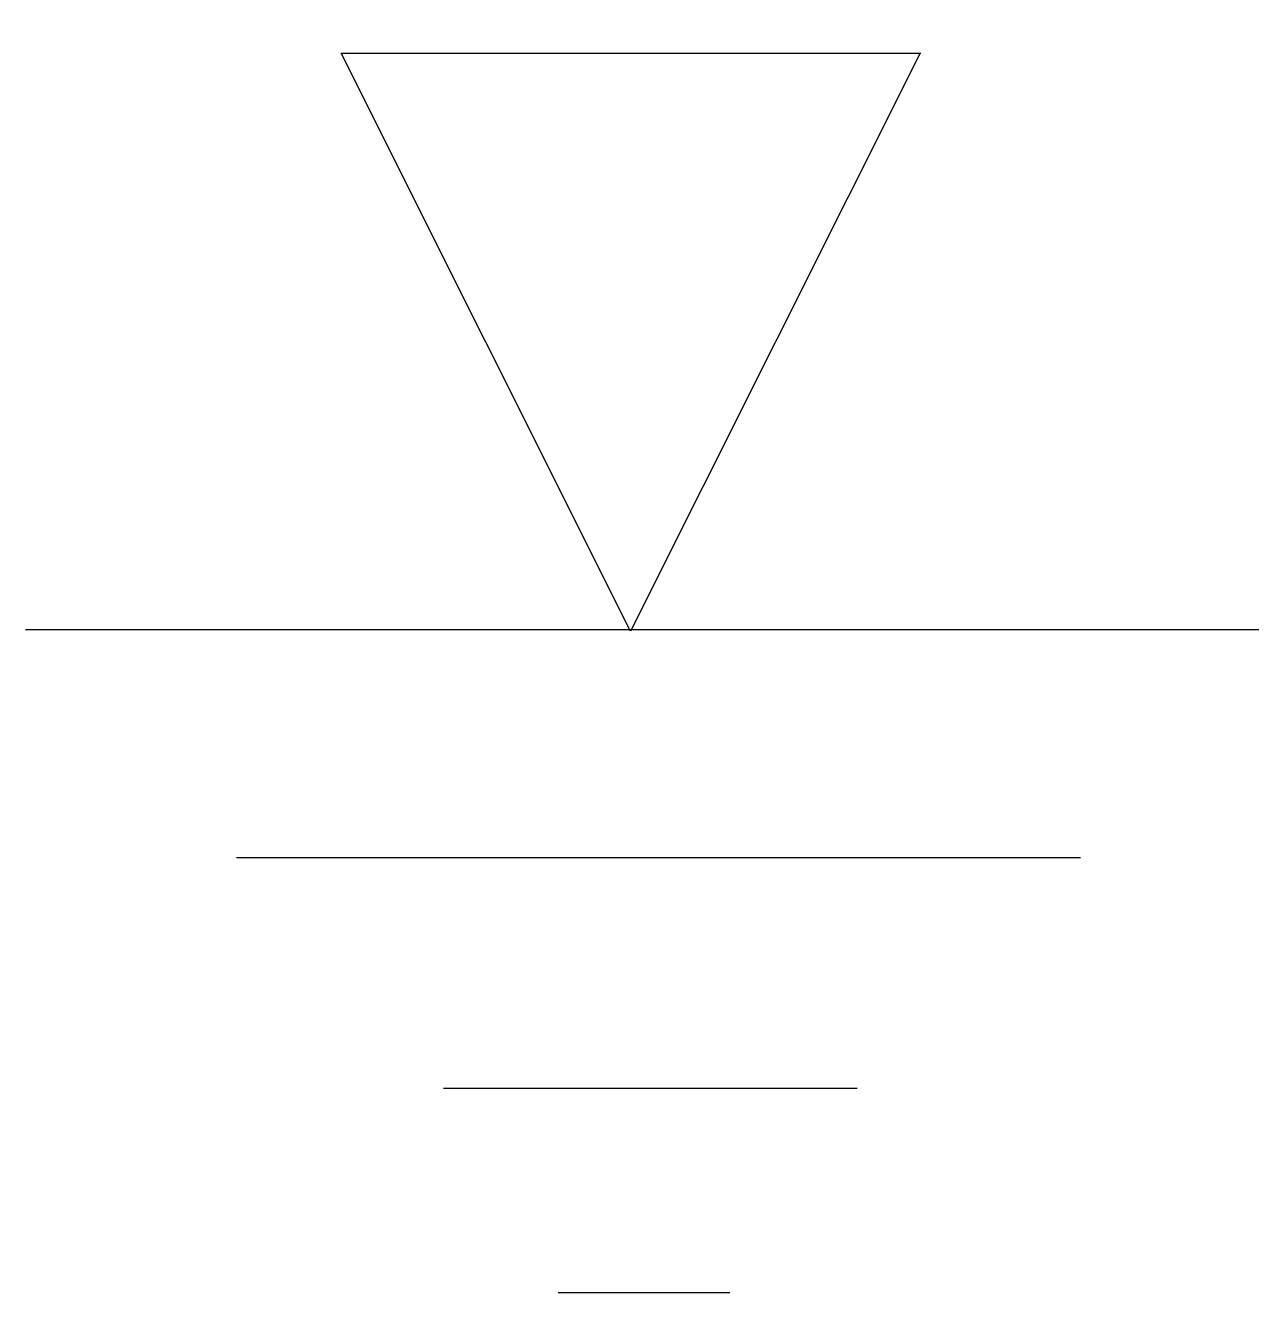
# Model space of a CAD drawing. Header units: millimetres. Extents: x -2.17 to 2.24, y -2.37 to 2.16.
import ezdxf

# ---------------------------------------------------------------- set-up
doc = ezdxf.new("R2010")
doc.units = ezdxf.units.MM
doc.layers.add('3', color=7, linetype='Continuous')

msp = doc.modelspace()

# ---------------------------------------------------------------- linework, layer by layer
at = {"color": 7}
for p, q in [((-0.0078, -0.0047), (-1.0431, 2.0627)), ((1.0295, 2.0627), (-0.0078, -0.0047)), ((-1.4171, -0.8147), (1.6033, -0.8147)), ((0.8035, -1.6409), (-0.6773, -1.6409)), ((-0.266, -2.3715), (0.348, -2.3715))]:
    msp.add_line(p, q, dxfattribs=at)
at = {"color": 7, "const_width": 0.2}
msp.add_lwpolyline([(-1.0431, 2.0627), (-1.0431, 2.0627), (-1.0431, 2.0627)], dxfattribs=at)
at = {"color": 7}
msp.add_lwpolyline([(-1.0431, 2.0627), (1.0317, 2.0627)], dxfattribs=at)
at = {"layer": '3', "color": 7}
msp.add_line((-2.1731, 0.0017), (2.2404, 0.0017), dxfattribs=at)

doc.saveas('drawing.dxf')
